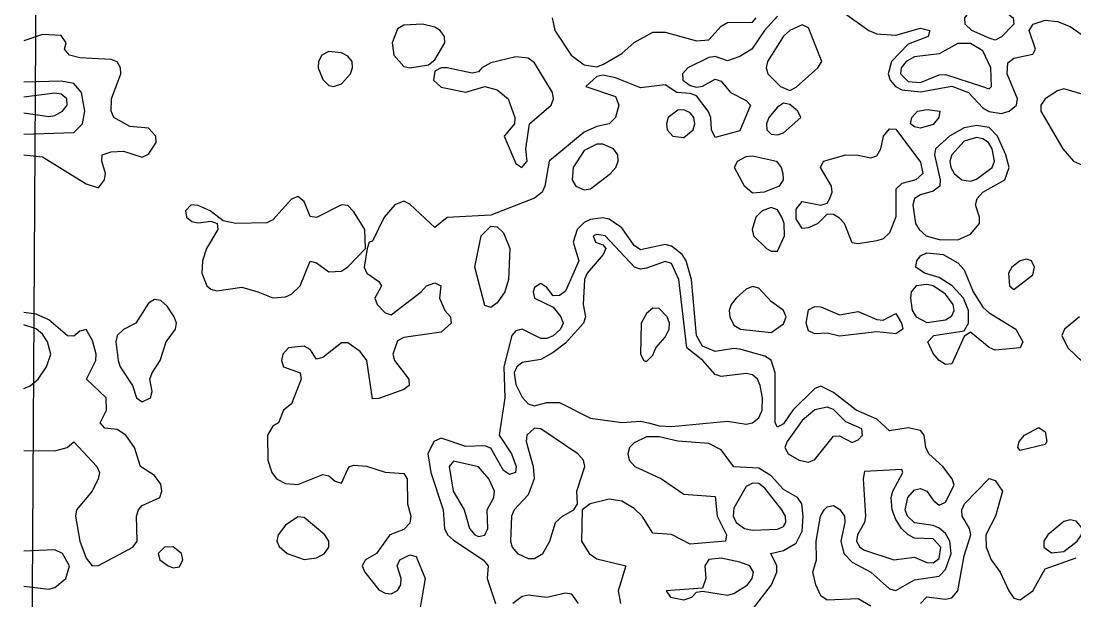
# Model space of a CAD drawing. Extents: x 425119 to 428731, y 1576976 to 1581037.
# Drawn here: x 425119 to 425627, y 1577873 to 1578152 of the extents above; entities that cross this region are included whole.
import ezdxf

# ---------------------------------------------------------------- set-up
doc = ezdxf.new("R2010")
doc.units = 21
doc.header["$MEASUREMENT"] = 0
for name, color, linetype in [('C-TOPO-MAJR', 3, 'Continuous'), ('C-TOPO-MINR', 8, 'Continuous'), ('G-ANNO-AOI', 6, 'Continuous')]:
    doc.layers.add(name, color=color, linetype=linetype)

msp = doc.modelspace()

# ---------------------------------------------------------------- linework, layer by layer
at = {"layer": 'C-TOPO-MAJR', "elevation": 70}
for points in [[(425483.5, 1578154.29), (425477.25, 1578147.5), (425471.14, 1578138.5), (425465.5, 1578134.95), (425459.5, 1578132.87), (425453.5, 1578134.85), (425450.5, 1578134.42), (425440.32, 1578129.5), (425437.75, 1578126.5), (425437.96, 1578123.5), (425441.5, 1578120.96), (425444.5, 1578120.08), (425447.5, 1578120.63), (425453.5, 1578123.96), (425456.5, 1578123.08), (425460.97, 1578117.5), (425468.5, 1578113.73), (425470.61, 1578111.5), (425465.5, 1578099.08), (425453.5, 1578095.92), (425451.82, 1578099.5), (425451.5, 1578105.5), (425450.12, 1578108.5), (425444.5, 1578115.92), (425441.5, 1578117.15), (425435.07, 1578117.5), (425429.5, 1578121.21), (425417.5, 1578119.84), (425405.5, 1578124.61), (425399.5, 1578125.89), (425396.5, 1578125.33), (425391.3, 1578120.5), (425405.5, 1578115.57), (425407.2, 1578111.5), (425405.52, 1578105.5), (425402.43, 1578102.5), (425396.5, 1578101.11), (425390.5, 1578098.41), (425373.64, 1578084.5), (425371.48, 1578072.5), (425370.14, 1578069.5), (425366.5, 1578066.69), (425345.5, 1578058.44), (425324.5, 1578057.29), (425318.5, 1578052.46), (425306.5, 1578063.81), (425303.5, 1578065.2), (425299.16, 1578063.5), (425294.14, 1578057.5), (425288.5, 1578046.02), (425286.93, 1578045.5), (425285.85, 1578042.5), (425284.51, 1578033.5), (425285.73, 1578030.5), (425291.5, 1578026.55), (425292.86, 1578024.5), (425289.61, 1578018.5), (425290.78, 1578015.5), (425294.5, 1578011.42), (425297.5, 1578010.45), (425311.95, 1578021.5), (425314.53, 1578024.5), (425318.5, 1578025.9), (425321.46, 1578024.5), (425320.74, 1578018.5), (425323.31, 1578012.5), (425326.11, 1578009.5), (425326.43, 1578006.5), (425321.5, 1578002.14), (425303.5, 1577999.57), (425300.5, 1577998.01), (425298.3, 1577991.5), (425299.1, 1577988.5), (425305.97, 1577979.5), (425306.06, 1577976.5), (425303.5, 1577974.49), (425291.5, 1577970.1), (425288.5, 1577970.05), (425285.8, 1577988.5), (425282.5, 1577992.75), (425276.5, 1577997.01), (425273.5, 1577997), (425264.5, 1577989.97), (425261.5, 1577989.19), (425258.5, 1577993.75), (425255.5, 1577995.46), (425247.96, 1577994.5), (425245.26, 1577991.5), (425244.56, 1577988.5), (425245.61, 1577985.5), (425253.65, 1577982.5), (425254.02, 1577979.5), (425249.5, 1577967.58), (425245.58, 1577964.5), (425243.13, 1577958.5), (425240.5, 1577956.8), (425237.81, 1577952.5), (425238, 1577940.5), (425240, 1577934.5), (425242.26, 1577931.5), (425246.5, 1577929.17), (425252.5, 1577928.83), (425264.5, 1577933.54), (425267.5, 1577932.89), (425270.5, 1577930.38), (425273.5, 1577929.37), (425276.5, 1577936.17), (425277.43, 1577937.5), (425279.5, 1577938.09), (425285.5, 1577937.55), (425294.5, 1577934.65), (425303.5, 1577934.13), (425305.1, 1577931.5), (425305.38, 1577919.5), (425306.89, 1577913.5), (425306.5, 1577910.17), (425303.5, 1577907.12), (425296.78, 1577904.5), (425290.32, 1577895.5), (425285.08, 1577892.5), (425283.5, 1577889.5), (425284.72, 1577886.5), (425291.5, 1577878.06), (425294.5, 1577876.34), (425297.5, 1577876.07), (425300.5, 1577877.63), (425302.11, 1577880.5), (425302.33, 1577883.5), (425300.34, 1577889.5), (425301.66, 1577892.5), (425306.5, 1577894.81), (425309.5, 1577894.13), (425313.91, 1577883.5), (425311.23, 1577868.5)], [(425374.99, 1578153.5), (425376.37, 1578147.5), (425384.24, 1578135.5), (425390.5, 1578130.85), (425396.5, 1578129.95), (425399.5, 1578131.07), (425408.5, 1578136.39), (425414.5, 1578141.6), (425423.5, 1578146.63), (425429.5, 1578146.68), (425444.5, 1578142.5), (425450.5, 1578142.99), (425456.5, 1578149.43), (425459.5, 1578151.29), (425471.5, 1578151.4), (425473.31, 1578153.5)], [(425120.5, 1578087.51), (425129.5, 1578086.55), (425150.5, 1578073.54), (425156.5, 1578071.7), (425159.3, 1578075.5), (425159.8, 1578078.5), (425158.13, 1578084.5), (425158.3, 1578087.5), (425162.5, 1578088.96), (425168.5, 1578089.29), (425177.5, 1578086.49), (425180.5, 1578087.79), (425184.22, 1578093.5), (425184.03, 1578096.5), (425180.5, 1578100.43), (425171.5, 1578101.24), (425163.92, 1578105.5), (425162.58, 1578108.5), (425162.75, 1578114.5), (425167.25, 1578126.5), (425167.06, 1578129.5), (425165.5, 1578132.32), (425162.5, 1578133.53), (425147.5, 1578134.25), (425142.56, 1578135.5), (425140.15, 1578138.5), (425140.83, 1578141.5), (425138.5, 1578144.95), (425129.5, 1578145.57), (425120.5, 1578142.46)], [(425120.5, 1577945.08), (425135.5, 1577945), (425141.29, 1577946.5), (425144.5, 1577949.24), (425155.63, 1577937.5), (425156.95, 1577934.5), (425156.36, 1577931.5), (425153.41, 1577925.5), (425145.92, 1577916.5), (425145.36, 1577913.5), (425147.49, 1577901.5), (425150.5, 1577893.31), (425153.39, 1577889.5), (425156.5, 1577889.73), (425172.99, 1577898.5), (425175.09, 1577901.5), (425174.72, 1577913.5), (425175.75, 1577916.5), (425177.5, 1577918.61), (425186.07, 1577922.5), (425187.04, 1577925.5), (425186.5, 1577928.95), (425183.5, 1577933.05), (425176.73, 1577937.5), (425173.84, 1577946.5), (425169.66, 1577952.5), (425165.5, 1577955.19), (425159.5, 1577955.92), (425157.25, 1577958.5), (425160.26, 1577964.5), (425160.19, 1577970.5), (425150.71, 1577979.5), (425155.14, 1577988.5), (425155.4, 1577991.5), (425153.5, 1577998.1), (425150.5, 1578003.39), (425147.5, 1578002.6), (425144.5, 1578000.23), (425141.5, 1578000.4), (425132.5, 1578008.03), (425126.5, 1578010.75), (425120.5, 1578011.55)], [(425552.44, 1577871.5), (425555.5, 1577874.58), (425564.5, 1577873.48), (425567.5, 1577874.14), (425570.39, 1577877.5), (425573.5, 1577894.43), (425576.7, 1577904.5), (425576.13, 1577907.5), (425572.46, 1577913.5), (425572.33, 1577916.5), (425573.66, 1577919.5), (425585.5, 1577931.68), (425588.5, 1577930.73), (425591.96, 1577925.5), (425588.56, 1577913.5), (425583.98, 1577904.5), (425584.16, 1577898.5), (425586.49, 1577892.5), (425590.81, 1577886.5), (425595.09, 1577877.5), (425597.5, 1577873.93), (425600.5, 1577873.23), (425606.5, 1577877.5), (425612.5, 1577888.08), (425627.5, 1577893.48)], [(425120.5, 1577879.85), (425132.5, 1577878.32), (425135.5, 1577879.07), (425140.77, 1577883.5), (425142.49, 1577889.5), (425139.1, 1577895.5), (425135.5, 1577897.26), (425120.5, 1577896.61)]]:
    msp.add_lwpolyline(points, dxfattribs=at)
for points in [[(425306.48, 1578129.5), (425315.5, 1578130.93), (425318.5, 1578133.24), (425323.26, 1578141.5), (425323.1, 1578144.5), (425321.02, 1578147.5), (425318.5, 1578149.01), (425312.5, 1578150.42), (425303.5, 1578150.06), (425300.5, 1578148.27), (425297.96, 1578141.5), (425298.79, 1578135.5), (425303.5, 1578130.05), (425306.48, 1578129.5)], [(425269.66, 1578120.5), (425273.5, 1578121.66), (425277.79, 1578126.5), (425278.9, 1578129.5), (425278.67, 1578132.5), (425276.5, 1578135.14), (425273.5, 1578136.7), (425267.5, 1578137.35), (425264.06, 1578135.5), (425262.46, 1578132.5), (425262.3, 1578129.5), (425264.5, 1578123.9), (425267.5, 1578120.88), (425269.66, 1578120.5)], [(425360.42, 1578081.5), (425362.99, 1578084.5), (425362.32, 1578090.5), (425364.14, 1578102.5), (425374.52, 1578111.5), (425375.67, 1578114.5), (425375.16, 1578117.5), (425366.5, 1578131.87), (425363.5, 1578134.03), (425357.5, 1578134.79), (425345.5, 1578131.8), (425341.11, 1578129.5), (425339.5, 1578127.55), (425336.5, 1578126.92), (425324.5, 1578129.49), (425321.5, 1578129.39), (425318.5, 1578127.85), (425317.92, 1578123.5), (425321.5, 1578120.16), (425333.5, 1578117.77), (425342.5, 1578120.38), (425348.5, 1578118.8), (425353.85, 1578114.5), (425357.01, 1578105.5), (425356.85, 1578102.5), (425351.82, 1578096.5), (425357.5, 1578083.42), (425360.42, 1578081.5)], [(425549.5, 1578100.95), (425547.69, 1578102.5), (425548.25, 1578105.5), (425551.07, 1578108.5), (425555.5, 1578109.43), (425561.7, 1578108.5), (425561.32, 1578105.5), (425558.5, 1578102.22), (425552.5, 1578100.45), (425549.5, 1578100.95)], [(425519.5, 1578045.17), (425515.86, 1578054.5), (425513.5, 1578057.09), (425510.5, 1578058.81), (425507.5, 1578058.97), (425503.05, 1578054.5), (425498.5, 1578052.38), (425495.5, 1578052.05), (425492.5, 1578056.75), (425492.5, 1578061.41), (425495.5, 1578065.02), (425504.5, 1578063.27), (425507.5, 1578064.33), (425508.84, 1578066.5), (425509.85, 1578069.5), (425509.54, 1578072.5), (425504.26, 1578081.5), (425505.66, 1578084.5), (425516.5, 1578087.55), (425522.5, 1578087.4), (425528.5, 1578086.03), (425531.5, 1578086.99), (425533.35, 1578090.5), (425534.71, 1578096.5), (425537.5, 1578100.14), (425540.5, 1578099.9), (425552.5, 1578084.02), (425553.65, 1578078.5), (425550.16, 1578075.5), (425543.5, 1578073.76), (425540.5, 1578070.95), (425540.5, 1578057.69), (425537.5, 1578049.92), (425534.5, 1578047.12), (425531.5, 1578046.06), (425522.5, 1578044.66), (425519.5, 1578045.17)], [(425471.5, 1578069.08), (425467.7, 1578072.5), (425462.91, 1578081.5), (425464.22, 1578084.5), (425468.5, 1578086.67), (425471.5, 1578087.07), (425483.08, 1578084.5), (425485.32, 1578081.5), (425486.15, 1578078.5), (425486.34, 1578075.5), (425484.3, 1578072.5), (425477.09, 1578069.5), (425471.5, 1578069.08)], [(425233.16, 1578021.5), (425240.5, 1578018.61), (425246.5, 1578019.1), (425249.5, 1578020.37), (425253.67, 1578024.5), (425258.5, 1578036.4), (425261.5, 1578035.44), (425267.5, 1578031.21), (425273.5, 1578031.57), (425276.5, 1578033.54), (425285.15, 1578042.5), (425284.69, 1578051.5), (425279.5, 1578060.05), (425276.5, 1578063.08), (425273.5, 1578063.53), (425261.5, 1578057.43), (425258.5, 1578057.78), (425255.5, 1578064.99), (425252.5, 1578067.4), (425249.5, 1578066.23), (425240.5, 1578056.25), (425237.5, 1578054.85), (425222.67, 1578054.5), (425216.5, 1578055.82), (425210.24, 1578060.5), (425204.5, 1578063.07), (425201.12, 1578063.5), (425198.36, 1578060.5), (425198.86, 1578057.5), (425201.5, 1578055.37), (425204.5, 1578054.71), (425210.5, 1578055.55), (425213.7, 1578054.5), (425213.94, 1578051.5), (425208.55, 1578042.5), (425206.5, 1578036.5), (425206.23, 1578030.5), (425208.64, 1578024.5), (425210.5, 1578022.81), (425213.5, 1578021.98), (425225.5, 1578023.74), (425233.16, 1578021.5)], [(425342.5, 1578014.9), (425337.77, 1578033.5), (425340.85, 1578048.5), (425345.5, 1578053.2), (425348.5, 1578052.92), (425351.5, 1578049.9), (425354.57, 1578042.5), (425353.96, 1578027.5), (425352.14, 1578021.5), (425348.5, 1578016.22), (425345.5, 1578014.07), (425342.5, 1578014.9)], [(425561.5, 1577988.49), (425558.5, 1577991.83), (425556.07, 1577997.5), (425558.84, 1578000.5), (425573.5, 1578002.79), (425575.6, 1578006.5), (425575.59, 1578012.5), (425573.14, 1578018.5), (425567.65, 1578024.5), (425561.5, 1578028.38), (425554.31, 1578030.5), (425550.29, 1578033.5), (425550.77, 1578036.5), (425552.5, 1578038.88), (425555.5, 1578040.31), (425563.43, 1578039.5), (425570.5, 1578035.53), (425573.5, 1578032.12), (425577.87, 1578021.5), (425582.5, 1578014.11), (425585.5, 1578011.39), (425598.46, 1578003.5), (425601.73, 1577997.5), (425600.48, 1577994.5), (425588.5, 1577993.43), (425585.5, 1577994.66), (425576.5, 1578002.09), (425573.5, 1578000.1), (425567.5, 1577986.95), (425564.5, 1577986.6), (425561.5, 1577988.49)], [(425174.76, 1577970.5), (425177.5, 1577968.51), (425181.58, 1577970.5), (425182.24, 1577973.5), (425181.27, 1577979.5), (425182.24, 1577982.5), (425186.11, 1577988.5), (425189.03, 1577997.5), (425193.49, 1578003.5), (425194, 1578006.5), (425192.92, 1578009.5), (425189.5, 1578014.63), (425186.5, 1578017.31), (425183.5, 1578017.78), (425180.5, 1578016.04), (425174.5, 1578006.51), (425168.5, 1578003.44), (425165.48, 1578000.5), (425164.87, 1577997.5), (425165.97, 1577988.5), (425166.93, 1577985.5), (425172.8, 1577976.5), (425174.76, 1577970.5)], [(425513.5, 1578000.19), (425507.5, 1578001.61), (425501.5, 1578001.25), (425498.5, 1578002.81), (425497.3, 1578006.5), (425498.5, 1578012.86), (425501.5, 1578014.41), (425504.5, 1578014.36), (425513.5, 1578010.45), (425522.5, 1578012.06), (425531.5, 1578008.29), (425534.5, 1578007.98), (425540.5, 1578011.07), (425543.27, 1578006.5), (425543.95, 1578003.5), (425540.5, 1578001.31), (425531.5, 1578002.33), (425513.5, 1578000.19)], [(425600.5, 1577945.14), (425599.36, 1577946.5), (425600.04, 1577949.5), (425602.63, 1577952.5), (425609.5, 1577956.2), (425612.5, 1577954.04), (425613.34, 1577949.5), (425612.5, 1577947.97), (425600.5, 1577945.14)], [(425247.36, 1577895.5), (425255.5, 1577892.64), (425261.5, 1577893.42), (425265.32, 1577895.5), (425267.45, 1577898.5), (425267.45, 1577901.5), (425265.47, 1577904.5), (425255.5, 1577912.83), (425252.5, 1577913.11), (425246.5, 1577909.15), (425243.05, 1577904.5), (425242.42, 1577901.5), (425243.5, 1577898.9), (425247.36, 1577895.5)], [(425190.05, 1577889.5), (425192.5, 1577888.56), (425195.5, 1577889.11), (425197.16, 1577892.5), (425196.42, 1577895.5), (425192.5, 1577898.7), (425188.29, 1577898.5), (425185.15, 1577895.5), (425186.02, 1577892.5), (425190.05, 1577889.5)]]:
    msp.add_lwpolyline(points, close=True, dxfattribs=at)
at = {"layer": 'C-TOPO-MINR'}
for points, elevation in [([(425514.72, 1578156.5), (425527.62, 1578147.5), (425531.5, 1578145.79), (425540.5, 1578145.25), (425552.5, 1578148.6), (425556.99, 1578147.5), (425556.11, 1578144.5), (425546.5, 1578140.86), (425538.41, 1578132.5), (425536.9, 1578126.5), (425537.84, 1578123.5), (425540.4, 1578120.5), (425543.5, 1578118.87), (425552.5, 1578117.93), (425567.5, 1578120.58), (425575.51, 1578117.5), (425582.5, 1578110.13), (425585.5, 1578108.33), (425591.5, 1578107.52), (425595.1, 1578108.5), (425598.76, 1578111.5), (425599.13, 1578114.5), (425594.27, 1578126.5), (425594.5, 1578131.89), (425597.5, 1578134.08), (425606.5, 1578136.06), (425607.8, 1578138.5), (425604.8, 1578147.5), (425606.8, 1578150.5), (425612.5, 1578152.44), (425618.5, 1578151.78), (425624.5, 1578149.27), (425633.5, 1578143.06)], 71), ([(425120.5, 1578097.49), (425144.5, 1578098.31), (425148.78, 1578102.5), (425149.87, 1578108.5), (425148.23, 1578117.5), (425144.5, 1578121.86), (425138.5, 1578122.98), (425120.5, 1578122.46)], 71), ([(425120.5, 1578107.79), (425132.5, 1578105.97), (425135.5, 1578106.45), (425139.17, 1578108.5), (425141.29, 1578111.5), (425141.25, 1578114.5), (425138.5, 1578116.77), (425135.5, 1578117.27), (425120.5, 1578115.28)], 72), ([(425528.5, 1577870.12), (425522.5, 1577873.7), (425507.5, 1577872.97), (425504.5, 1577875.12), (425501.99, 1577880.5), (425500.63, 1577886.5), (425502.3, 1577892.5), (425502.13, 1577901.5), (425504.31, 1577913.5), (425506.07, 1577916.5), (425507.5, 1577918.02), (425510.5, 1577918.7), (425513.5, 1577916.95), (425515.83, 1577913.5), (425516, 1577910.5), (425514.05, 1577901.5), (425515.47, 1577895.5), (425519.5, 1577891.4), (425528.46, 1577886.5), (425537.5, 1577878.57), (425540.5, 1577877.67), (425549.5, 1577882.86), (425561.5, 1577884.54), (425564.5, 1577887.83), (425567.2, 1577895.5), (425566.58, 1577901.5), (425564.5, 1577905.2), (425561.5, 1577907.79), (425558.5, 1577908.93), (425549.5, 1577910.26), (425546.2, 1577913.5), (425545.03, 1577916.5), (425546.36, 1577922.5), (425549.5, 1577926.14), (425552.5, 1577926.81), (425555.5, 1577925.57), (425558.5, 1577921.19), (425561.5, 1577918.78), (425564.5, 1577920.3), (425568.74, 1577928.5), (425567.75, 1577931.5), (425563.22, 1577937.5), (425556.55, 1577943.5), (425555.05, 1577946.5), (425554.3, 1577952.5), (425552.5, 1577954.82), (425546.5, 1577956), (425537.5, 1577954.68), (425531.5, 1577960.15), (425521.54, 1577964.5), (425510.5, 1577973.06), (425504.5, 1577976.07), (425501.5, 1577974.96), (425490.91, 1577964.5), (425486.5, 1577957.96), (425483.5, 1577956.35), (425482.37, 1577958.5), (425482.41, 1577982.5), (425480.5, 1577988.71), (425477.5, 1577990.52), (425465.5, 1577993.91), (425462.5, 1577994.25), (425453.5, 1577992.81), (425447.5, 1577995.31), (425444.59, 1578000.5), (425442.16, 1578027.5), (425439.53, 1578036.5), (425437.57, 1578039.5), (425432.5, 1578043.49), (425429.5, 1578044.3), (425417.5, 1578041.79), (425414.5, 1578043.9), (425408.5, 1578052.38), (425402.5, 1578056.59), (425399.5, 1578057.27), (425393.5, 1578056.34), (425390.5, 1578054.92), (425387.02, 1578051.5), (425385.09, 1578045.5), (425387.85, 1578036.5), (425381.5, 1578021.91), (425378.5, 1578019.75), (425375.5, 1578019.67), (425372.5, 1578023.67), (425369.5, 1578025.57), (425366.5, 1578023.58), (425365.87, 1578021.5), (425366.5, 1578018.46), (425375.5, 1578014.21), (425379.18, 1578009.5), (425380.31, 1578006.5), (425379.1, 1578003.5), (425375.5, 1578000.36), (425372.5, 1577999.15), (425369.5, 1577999.09), (425360.5, 1578003.6), (425357.5, 1578002.73), (425355.66, 1578000.5), (425351.7, 1577985.5), (425352.28, 1577970.5), (425349.52, 1577952.5), (425355.48, 1577943.5), (425357.65, 1577937.5), (425357.35, 1577934.5), (425354.5, 1577933.63), (425351.5, 1577935.52), (425345.5, 1577946.33), (425342.5, 1577947.42), (425333.5, 1577947.03), (425321.5, 1577951.03), (425318.01, 1577949.5), (425315.17, 1577943.5), (425316.57, 1577934.5), (425322.45, 1577916.5), (425323.18, 1577907.5), (425324.63, 1577904.5), (425327.5, 1577901.94), (425341.84, 1577892.5), (425344.18, 1577889.5), (425343.73, 1577883.5), (425347.74, 1577871.5)], 71), ([(425629.07, 1578009.5), (425621.82, 1578003.5), (425620.49, 1578000.5), (425623.37, 1577994.5), (425630.5, 1577987.79)], 71), ([(425120.5, 1577975.03), (425123.5, 1577976.22), (425127.47, 1577979.5), (425131.43, 1577985.5), (425133.49, 1577991.5), (425131.88, 1577997.5), (425129.5, 1578001.1), (425126.5, 1578003.68), (425120.5, 1578005.58)], 71), ([(425471.51, 1577868.5), (425480.74, 1577880.5), (425483.28, 1577886.5), (425483.18, 1577889.5), (425480.41, 1577895.5), (425486.5, 1577897), (425492.5, 1577900.5), (425495.5, 1577906.35), (425495.96, 1577913.5), (425495.29, 1577919.5), (425493.27, 1577922.5), (425486.5, 1577926.33), (425480.5, 1577932.98), (425474.5, 1577936.55), (425462.5, 1577937.22), (425456.5, 1577945.48), (425450.5, 1577948.5), (425435.5, 1577949.67), (425426.5, 1577951.74), (425420.5, 1577951.67), (425414.5, 1577948.84), (425412.35, 1577946.5), (425411.41, 1577943.5), (425412.15, 1577940.5), (425414.88, 1577937.5), (425427.63, 1577931.5), (425438.5, 1577924.04), (425453.5, 1577922.95), (425454.49, 1577913.5), (425459.05, 1577904.5), (425458.49, 1577901.5), (425441.5, 1577900.04), (425432.5, 1577904.74), (425423.5, 1577905.37), (425418.32, 1577913.5), (425414.5, 1577917.14), (425408.5, 1577920.8), (425402.5, 1577921.63), (425393.26, 1577919.5), (425389.48, 1577916.5), (425389.22, 1577901.5), (425392.85, 1577895.5), (425396.5, 1577892.87), (425410.45, 1577889.5), (425406.78, 1577877.5), (425407.95, 1577871.5)], 72), ([(425387.76, 1577871.5), (425384.5, 1577875.89), (425381.5, 1577876.45), (425372.5, 1577874.32), (425363.5, 1577875.51), (425360.5, 1577874.85), (425356.12, 1577871.5)], 72)]:
    msp.add_lwpolyline(points, dxfattribs=dict(at, elevation=elevation))
for points, elevation in [([(425585.5, 1578143.7), (425577.14, 1578147.5), (425574.04, 1578150.5), (425573.85, 1578153.5), (425576.5, 1578157.04), (425585.5, 1578159.02), (425593.27, 1578156.5), (425597.08, 1578153.5), (425597.46, 1578150.5), (425591.5, 1578144.37), (425588.5, 1578142.84), (425585.5, 1578143.7)], 71), ([(425485.01, 1578120.5), (425489.5, 1578118.58), (425492.5, 1578120.15), (425503.06, 1578129.5), (425504.92, 1578132.5), (425498.5, 1578148.68), (425495.5, 1578150.13), (425489.5, 1578147.41), (425486.5, 1578144.66), (425478.82, 1578132.5), (425478.16, 1578129.5), (425478.85, 1578126.5), (425485.01, 1578120.5)], 71), ([(425582.33, 1578120.5), (425585.5, 1578119.25), (425586.74, 1578120.5), (425586.32, 1578129.5), (425582.5, 1578137.69), (425576.5, 1578141.23), (425570.5, 1578141.2), (425561.5, 1578136.12), (425549.5, 1578134.68), (425545.63, 1578132.5), (425543.16, 1578129.5), (425542.83, 1578126.5), (425546.5, 1578122.8), (425552.5, 1578122.39), (425561.5, 1578126.13), (425564.5, 1578126.26), (425582.33, 1578120.5)], 72), ([(425626.17, 1578084.5), (425630.5, 1578082.51), (425633.5, 1578082.24), (425641.58, 1578084.5), (425644.99, 1578087.5), (425646.75, 1578090.5), (425646.91, 1578096.5), (425643.22, 1578105.5), (425636.5, 1578113.65), (425633.5, 1578115.72), (425621.5, 1578119.3), (425618.5, 1578118.38), (425612.56, 1578114.5), (425610.4, 1578111.5), (425610.4, 1578108.5), (425620.98, 1578090.5), (425626.17, 1578084.5)], 71), ([(425478.49, 1578099.5), (425480.5, 1578097.46), (425483.5, 1578097.15), (425486.5, 1578098.19), (425494.79, 1578105.5), (425493.39, 1578108.5), (425489.5, 1578111.85), (425486.5, 1578112.35), (425483.5, 1578110.54), (425479.42, 1578105.5), (425478.3, 1578102.5), (425478.49, 1578099.5)], 71), ([(425433.22, 1578096.5), (425438.5, 1578095.9), (425442.92, 1578099.5), (425443.82, 1578102.5), (425443.2, 1578105.5), (425441.5, 1578107.76), (425438.5, 1578109.24), (425435.5, 1578109.06), (425430.97, 1578105.5), (425430.02, 1578102.5), (425430.41, 1578099.5), (425433.22, 1578096.5)], 71), ([(425555.21, 1578048.5), (425561.5, 1578046.69), (425570.5, 1578046.55), (425576.5, 1578049.29), (425580.95, 1578054.5), (425580.93, 1578057.5), (425578.99, 1578063.5), (425579.7, 1578066.5), (425582.52, 1578069.5), (425593.05, 1578075.5), (425595.15, 1578081.5), (425593.62, 1578087.5), (425589.52, 1578096.5), (425585.5, 1578100.73), (425579.5, 1578101.72), (425573.5, 1578100.58), (425566.42, 1578096.5), (425559.66, 1578090.5), (425559.13, 1578087.5), (425561.92, 1578075.5), (425561.78, 1578072.5), (425558.5, 1578069.97), (425552.5, 1578068.3), (425549.61, 1578066.5), (425548.7, 1578063.5), (425550.06, 1578054.5), (425551.78, 1578051.5), (425555.21, 1578048.5)], 71), ([(425572.41, 1578075.5), (425576.5, 1578074.93), (425579.5, 1578075.79), (425587.01, 1578081.5), (425588.12, 1578084.5), (425586.95, 1578090.5), (425585.18, 1578093.5), (425582.5, 1578095.3), (425579.5, 1578095.92), (425573.5, 1578094.2), (425567.48, 1578087.5), (425566.66, 1578084.5), (425567.05, 1578081.5), (425568.65, 1578078.5), (425572.41, 1578075.5)], 72), ([(425386.46, 1578072.5), (425390.5, 1578070.66), (425393.5, 1578071.13), (425403.15, 1578078.5), (425405.73, 1578081.5), (425406.89, 1578084.5), (425406.64, 1578087.5), (425404.56, 1578090.5), (425399.5, 1578092.63), (425396.5, 1578092.61), (425390.5, 1578089.57), (425385.06, 1578081.5), (425384.68, 1578075.5), (425386.46, 1578072.5)], 71), ([(425478.32, 1578042.5), (425480.5, 1578041.18), (425483.5, 1578041.08), (425487.02, 1578048.5), (425486.77, 1578054.5), (425485.59, 1578057.5), (425483.5, 1578061.04), (425480.5, 1578062.12), (425476.24, 1578060.5), (425473.18, 1578057.5), (425471.3, 1578051.5), (425472.04, 1578048.5), (425478.32, 1578042.5)], 71), ([(425421.43, 1577958.5), (425426.5, 1577957.03), (425432.5, 1577956.7), (425459.5, 1577959.22), (425468.5, 1577957.76), (425471.5, 1577958.5), (425474.5, 1577960.85), (425476.23, 1577964.5), (425476.42, 1577970.5), (425475.28, 1577976.5), (425473.93, 1577979.5), (425471.5, 1577981.58), (425468.5, 1577982.26), (425456.5, 1577980.78), (425453.5, 1577981.7), (425447.58, 1577988.5), (425439.86, 1577994.5), (425435.97, 1578027.5), (425432.5, 1578035.16), (425429.5, 1578036.2), (425420.5, 1578032.9), (425417.5, 1578032.49), (425414.74, 1578033.5), (425400.5, 1578048.5), (425396.5, 1578049.24), (425394.7, 1578048.5), (425395.93, 1578045.5), (425399.5, 1578044.19), (425400.89, 1578042.5), (425399.57, 1578039.5), (425391.88, 1578030.5), (425390.61, 1578027.5), (425389.97, 1578015.5), (425391.01, 1578009.5), (425390.1, 1578006.5), (425381.5, 1577996.85), (425375.5, 1577992.27), (425369.5, 1577989.02), (425360.5, 1577987.56), (425358.06, 1577985.5), (425356.77, 1577982.5), (425357.5, 1577976.96), (425360.5, 1577970.77), (425363.5, 1577967.6), (425366.5, 1577966.63), (425372.5, 1577968.2), (425378.5, 1577968.28), (425393.5, 1577960.74), (425408.5, 1577958.68), (425417.5, 1577959.29), (425421.43, 1577958.5)], 72), ([(425595.29, 1578024.5), (425597.5, 1578022.72), (425606.5, 1578029.78), (425607.44, 1578033.5), (425606, 1578036.5), (425603.5, 1578037.34), (425600.5, 1578036.56), (425596.52, 1578033.5), (425594.78, 1578030.5), (425595.29, 1578024.5)], 71), ([(425465.75, 1578003.5), (425480.5, 1578002.01), (425486.5, 1578006.09), (425487.67, 1578009.5), (425486.5, 1578012.54), (425480.5, 1578016.85), (425474.5, 1578023.24), (425471.5, 1578024.14), (425468.5, 1578022.76), (425463.7, 1578018.5), (425461.3, 1578015.5), (425460.35, 1578012.5), (425460.59, 1578009.5), (425462.5, 1578005.46), (425465.75, 1578003.5)], 71), ([(425550.42, 1578009.5), (425555.5, 1578006.76), (425564.5, 1578008.1), (425567.5, 1578010.07), (425568.66, 1578012.5), (425568.18, 1578015.5), (425564.5, 1578020.47), (425558.5, 1578024.38), (425555.5, 1578025.13), (425550.34, 1578024.5), (425548, 1578021.5), (425547.66, 1578018.5), (425548.52, 1578012.5), (425550.42, 1578009.5)], 71), ([(425419.21, 1577988.5), (425420.5, 1577988.05), (425423.5, 1577991.09), (425424.97, 1577994.5), (425429.5, 1577999.77), (425431.44, 1578003.5), (425431.52, 1578006.5), (425430.35, 1578009.5), (425426.5, 1578013.56), (425423.5, 1578013.63), (425420.5, 1578011.14), (425417.85, 1578006.5), (425417.51, 1577991.5), (425419.21, 1577988.5)], 73), ([(425494.01, 1577940.5), (425498.5, 1577939.45), (425501.5, 1577940.83), (425510.5, 1577951.96), (425513.5, 1577952.23), (425519.5, 1577949.06), (425522.5, 1577950.22), (425524.57, 1577952.5), (425524.13, 1577955.5), (425516.5, 1577958.92), (425510.5, 1577964.86), (425507.5, 1577966.01), (425501.5, 1577964.64), (425495.5, 1577959.51), (425488.19, 1577949.5), (425487.17, 1577946.5), (425488.65, 1577943.5), (425494.01, 1577940.5)], 72), ([(425358.36, 1577895.5), (425363.5, 1577893.11), (425366.5, 1577893.13), (425370.51, 1577895.5), (425373.87, 1577901.5), (425376.62, 1577910.5), (425379.92, 1577913.5), (425385.51, 1577916.5), (425387.24, 1577919.5), (425386.85, 1577925.5), (425390.83, 1577937.5), (425390.13, 1577940.5), (425387.34, 1577943.5), (425369.5, 1577955.6), (425366.5, 1577955.86), (425362.81, 1577952.5), (425362.52, 1577949.5), (425365.89, 1577937.5), (425366.41, 1577931.5), (425363.5, 1577923.78), (425356.63, 1577916.5), (425355.37, 1577913.5), (425354.9, 1577901.5), (425355.76, 1577898.5), (425358.36, 1577895.5)], 72), ([(425337.76, 1577904.5), (425339.5, 1577903.76), (425342.5, 1577904.42), (425343.97, 1577907.5), (425343.67, 1577916.5), (425346.85, 1577922.5), (425347.26, 1577925.5), (425344.48, 1577931.5), (425339.5, 1577937.31), (425327.5, 1577939.92), (425325.43, 1577937.5), (425327.25, 1577925.5), (425332.61, 1577916.5), (425335.27, 1577907.5), (425337.76, 1577904.5)], 72), ([(425539.66, 1577892.5), (425549.5, 1577893.74), (425555.5, 1577891.13), (425558.5, 1577891.02), (425561.5, 1577893.16), (425562.19, 1577898.5), (425558.5, 1577902.52), (425549.5, 1577902.94), (425546.5, 1577904.53), (425543.33, 1577907.5), (425540.5, 1577911.97), (425538.83, 1577916.5), (425538.39, 1577922.5), (425539.07, 1577925.5), (425543.88, 1577934.5), (425543.5, 1577935.99), (425525.5, 1577934.94), (425524.76, 1577931.5), (425525.95, 1577913.5), (425525.5, 1577910.5), (425522.04, 1577904.5), (425521.57, 1577901.5), (425523.26, 1577898.5), (425525.5, 1577897.13), (425539.66, 1577892.5)], 72), ([(425467.66, 1577907.5), (425471.5, 1577906.69), (425483.5, 1577907.29), (425486.5, 1577908.53), (425487.53, 1577910.5), (425487.36, 1577913.5), (425485.58, 1577916.5), (425477.5, 1577927.05), (425474.5, 1577929.19), (425471.5, 1577929.45), (425468.5, 1577927.78), (425462.5, 1577917.28), (425462.25, 1577913.5), (425463.59, 1577910.5), (425467.66, 1577907.5)], 73), ([(425611.94, 1577898.5), (425615.5, 1577895.84), (425621.5, 1577896.47), (425627.99, 1577901.5), (425630.08, 1577904.5), (425630.51, 1577907.5), (425627.5, 1577911.09), (425624.5, 1577911.72), (425621.5, 1577910.89), (425613.73, 1577904.5), (425611.9, 1577901.5), (425611.94, 1577898.5)], 71), ([(425432.03, 1577874.5), (425438.5, 1577873.27), (425442.32, 1577874.5), (425444.5, 1577876.86), (425447.5, 1577877.44), (425459.5, 1577875.51), (425462.5, 1577876.19), (425469.17, 1577880.5), (425471.43, 1577883.5), (425472.04, 1577886.5), (425470.17, 1577889.5), (425465.5, 1577891.42), (425456.5, 1577893.24), (425450.5, 1577892.7), (425448.59, 1577889.5), (425449.05, 1577883.5), (425447.5, 1577878.75), (425429.94, 1577877.5), (425432.03, 1577874.5)], 73)]:
    msp.add_lwpolyline(points, close=True, dxfattribs=dict(at, elevation=elevation))
at = {"layer": 'G-ANNO-AOI'}
msp.add_lwpolyline([(428646.7, 1576976.16), (428670.47, 1580975.86), (425143.3, 1580996.99), (425119.16, 1576997.28), (428646.7, 1576976.16)], close=True, dxfattribs=at)

doc.saveas('drawing.dxf')
